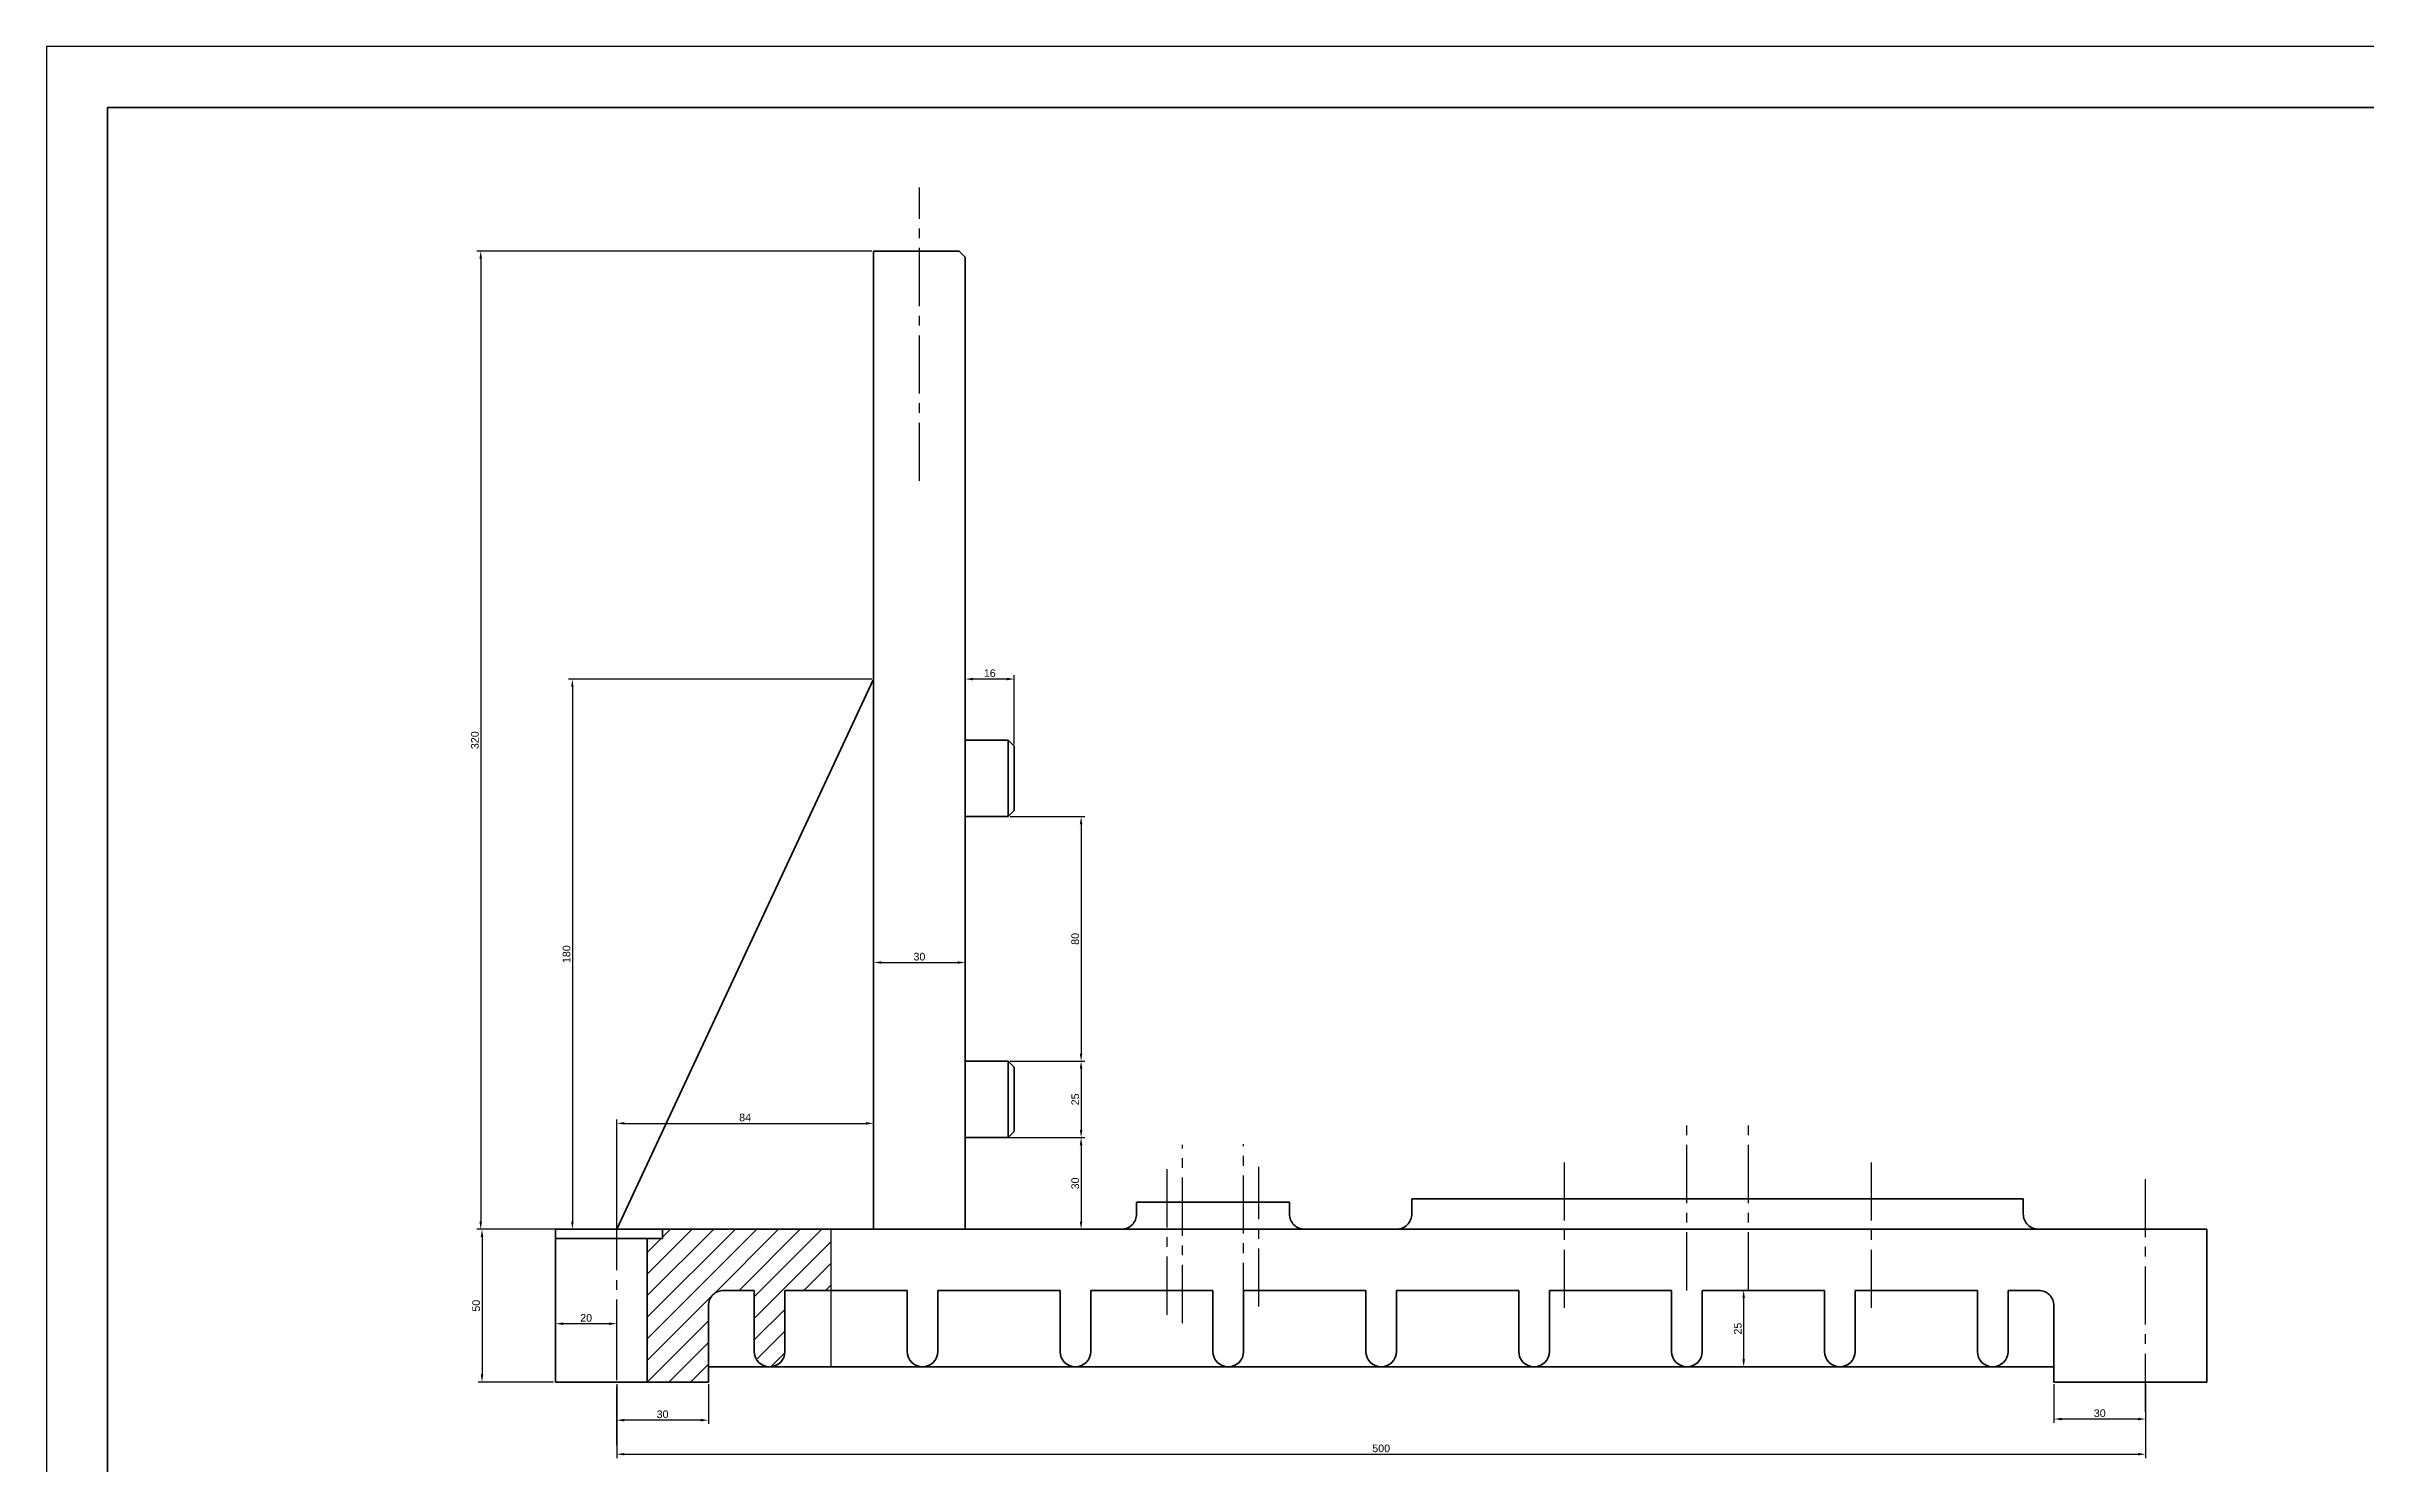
# Model space of a CAD drawing. Header units: millimetres. Extents: x 404 to 2877, y -584 to 1147.
# Drawn here: x 404 to 1162, y -207 to 257 of the extents above; entities that cross this region are included whole.
import ezdxf

# ---------------------------------------------------------------- set-up
doc = ezdxf.new("R2010")
doc.units = ezdxf.units.MM
doc.linetypes.add('CENTER2', pattern=[28.575, 19.05, -3.175, 3.175, -3.175])
for name, color, linetype in [('剖面线', 3, 'Continuous'), ('标注层', 3, 'Continuous'), ('点画线', 1, 'CENTER2'), ('细实线', 7, 'Continuous')]:
    doc.layers.add(name, color=color, linetype=linetype)
doc.layers.add('粗实线', color=50, linetype='Continuous', lineweight=35)
doc.layers.add('边框', color=7, linetype='Continuous', lineweight=35)
doc.styles.get("Standard").update_dxf_attribs({"font": 'arial.ttf'})
doc.dimstyles.new('ISO-25', dxfattribs={"dimtxt": 2.5, "dimasz": 2.5, "dimexe": 1.25, "dimexo": 0.625, "dimtad": 1, "dimtxsty": 'Standard', "dimcen": 2.5, "dimadec": 0, "dimazin": 0, "dimtfac": 1, "dimtmove": 0, "dimatfit": 3, "dimfxl": 1, "dimarcsym": 0})

# ---------------------------------------------------------------- blocks, each defined once
blk = doc.blocks.new('*D136')
at = {"layer": 'Defpoints', "color": 0, "transparency": 16777216}
for p in [(570.35, -161.14), (570.35, -180.25), (590.35, -180.25)]:
    blk.add_point(p, dxfattribs=at)
at = {"layer": '标注层', "color": 0, "lineweight": -2, "transparency": 16777216}
for p, q in [((570.35, -179.62), (570.35, -159.89)), ((587.85, -161.14), (572.85, -161.14)), ((590.35, -179.62), (590.35, -159.89))]:
    blk.add_line(p, q, dxfattribs=at)
at = {"layer": '标注层', "color": 0, "transparency": 16777216}
for points in [[(572.85, -160.73), (572.85, -161.56), (570.35, -161.14)], [(587.85, -160.73), (587.85, -161.56), (590.35, -161.14)]]:
    blk.add_solid(points, dxfattribs=at)
at = {"layer": '标注层', "color": 0, "transparency": 16777216, "insert": (580.35, -159.24), "char_height": 2.5, "attachment_point": 5}
blk.add_mtext('20', dxfattribs=at)
blk = doc.blocks.new('*D137')
at = {"layer": 'Defpoints', "color": 0, "transparency": 16777216}
for p in [(590.35, -180.25), (1090.35, -180.25), (1090.35, -203.84)]:
    blk.add_point(p, dxfattribs=at)
at = {"layer": '标注层', "color": 0, "lineweight": -2, "transparency": 16777216}
for p, q in [((590.35, -180.87), (590.35, -205.09)), ((1090.35, -180.87), (1090.35, -205.09)), ((592.85, -203.84), (1087.85, -203.84))]:
    blk.add_line(p, q, dxfattribs=at)
at = {"layer": '标注层', "color": 0, "transparency": 16777216}
for points in [[(592.85, -203.42), (592.85, -204.25), (590.35, -203.84)], [(1087.85, -203.42), (1087.85, -204.25), (1090.35, -203.84)]]:
    blk.add_solid(points, dxfattribs=at)
at = {"layer": '标注层', "color": 0, "transparency": 16777216, "insert": (840.35, -201.94), "char_height": 2.5, "attachment_point": 5}
blk.add_mtext('500', dxfattribs=at)
blk = doc.blocks.new('*D138')
at = {"layer": 'Defpoints', "color": 0, "transparency": 16777216}
for p in [(590.35, -180.25), (620.35, -180.25), (590.35, -192.7)]:
    blk.add_point(p, dxfattribs=at)
at = {"layer": '标注层', "color": 0, "lineweight": -2, "transparency": 16777216}
for p, q in [((590.35, -180.87), (590.35, -193.95)), ((620.35, -180.87), (620.35, -193.95)), ((617.85, -192.7), (592.85, -192.7))]:
    blk.add_line(p, q, dxfattribs=at)
at = {"layer": '标注层', "color": 0, "transparency": 16777216}
for points in [[(592.85, -192.28), (592.85, -193.11), (590.35, -192.7)], [(617.85, -192.28), (617.85, -193.11), (620.35, -192.7)]]:
    blk.add_solid(points, dxfattribs=at)
at = {"layer": '标注层', "color": 0, "transparency": 16777216, "insert": (605.35, -190.79), "char_height": 2.5, "attachment_point": 5}
blk.add_mtext('30', dxfattribs=at)
blk = doc.blocks.new('*D139')
at = {"layer": 'Defpoints', "color": 0, "transparency": 16777216}
for p in [(1060.35, -180.25), (1090.35, -180.25), (1060.35, -192.34)]:
    blk.add_point(p, dxfattribs=at)
at = {"layer": '标注层', "color": 0, "lineweight": -2, "transparency": 16777216}
for p, q in [((1060.35, -180.87), (1060.35, -193.59)), ((1090.35, -180.87), (1090.35, -193.59)), ((1087.85, -192.34), (1062.85, -192.34))]:
    blk.add_line(p, q, dxfattribs=at)
at = {"layer": '标注层', "color": 0, "transparency": 16777216}
for points in [[(1062.85, -191.92), (1062.85, -192.75), (1060.35, -192.34)], [(1087.85, -191.92), (1087.85, -192.75), (1090.35, -192.34)]]:
    blk.add_solid(points, dxfattribs=at)
at = {"layer": '标注层', "color": 0, "transparency": 16777216, "insert": (1075.35, -190.43), "char_height": 2.5, "attachment_point": 5}
blk.add_mtext('30', dxfattribs=at)
blk = doc.blocks.new('*D143')
at = {"layer": 'Defpoints', "color": 0, "transparency": 16777216}
for p in [(570.35, -130.25), (546.3, -180.25), (570.35, -180.25)]:
    blk.add_point(p, dxfattribs=at)
at = {"layer": '标注层', "color": 0, "lineweight": -2, "transparency": 16777216}
for p, q in [((569.73, -130.25), (545.05, -130.25)), ((546.3, -132.75), (546.3, -177.75)), ((569.73, -180.25), (545.05, -180.25))]:
    blk.add_line(p, q, dxfattribs=at)
at = {"layer": '标注层', "color": 0, "transparency": 16777216}
for points in [[(545.88, -132.75), (546.71, -132.75), (546.3, -130.25)], [(545.88, -177.75), (546.71, -177.75), (546.3, -180.25)]]:
    blk.add_solid(points, dxfattribs=at)
at = {"layer": '标注层', "color": 0, "transparency": 16777216, "insert": (544.39, -155.25), "char_height": 2.5, "attachment_point": 5, "rotation": 90}
blk.add_mtext('50', dxfattribs=at)
blk = doc.blocks.new('*D144')
at = {"layer": 'Defpoints', "color": 0, "transparency": 16777216}
for p in [(945.35, -150.25), (940.37, -175.25), (958.9, -175.25)]:
    blk.add_point(p, dxfattribs=at)
at = {"layer": '标注层', "color": 0, "lineweight": -2, "transparency": 16777216}
for p, q in [((945.98, -150.25), (960.15, -150.25)), ((958.9, -152.75), (958.9, -172.75)), ((941, -175.25), (960.15, -175.25))]:
    blk.add_line(p, q, dxfattribs=at)
at = {"layer": '标注层', "color": 0, "transparency": 16777216}
for points in [[(958.48, -152.75), (959.32, -152.75), (958.9, -150.25)], [(958.48, -172.75), (959.32, -172.75), (958.9, -175.25)]]:
    blk.add_solid(points, dxfattribs=at)
at = {"layer": '标注层', "color": 0, "transparency": 16777216, "insert": (957, -162.75), "char_height": 2.5, "attachment_point": 5, "rotation": 90}
blk.add_mtext('25', dxfattribs=at)
blk = doc.blocks.new('*D148')
at = {"layer": 'Defpoints', "color": 0, "transparency": 16777216}
for p in [(674.35, -95.6), (674.35, -127.75), (590.35, -130.25)]:
    blk.add_point(p, dxfattribs=at)
at = {"layer": '标注层', "color": 0, "lineweight": -2, "transparency": 16777216}
for p, q in [((590.35, -129.62), (590.35, -94.35)), ((592.85, -95.6), (671.85, -95.6)), ((674.35, -127.12), (674.35, -94.35))]:
    blk.add_line(p, q, dxfattribs=at)
at = {"layer": '标注层', "color": 0, "transparency": 16777216}
for points in [[(592.85, -95.18), (592.85, -96.02), (590.35, -95.6)], [(671.85, -95.18), (671.85, -96.02), (674.35, -95.6)]]:
    blk.add_solid(points, dxfattribs=at)
at = {"layer": '标注层', "color": 0, "transparency": 16777216, "insert": (632.35, -93.7), "char_height": 2.5, "attachment_point": 5}
blk.add_mtext('84', dxfattribs=at)
blk = doc.blocks.new('*D149')
at = {"layer": 'Defpoints', "color": 0, "transparency": 16777216}
for p in [(674.35, 49.75), (575.85, -130.25), (674.35, -130.25)]:
    blk.add_point(p, dxfattribs=at)
at = {"layer": '标注层', "color": 0, "lineweight": -2, "transparency": 16777216}
for p, q in [((673.73, 49.75), (574.6, 49.75)), ((575.85, 47.25), (575.85, -127.75)), ((673.73, -130.25), (574.6, -130.25))]:
    blk.add_line(p, q, dxfattribs=at)
at = {"layer": '标注层', "color": 0, "transparency": 16777216}
for points in [[(575.43, 47.25), (576.26, 47.25), (575.85, 49.75)], [(575.43, -127.75), (576.26, -127.75), (575.85, -130.25)]]:
    blk.add_solid(points, dxfattribs=at)
at = {"layer": '标注层', "color": 0, "transparency": 16777216, "insert": (573.95, -40.25), "char_height": 2.5, "attachment_point": 5, "rotation": 90}
blk.add_mtext('180', dxfattribs=at)
blk = doc.blocks.new('*D150')
at = {"layer": 'Defpoints', "color": 0, "transparency": 16777216}
for p in [(704.35, 49.75), (704.35, 29.75), (720.35, 27.75)]:
    blk.add_point(p, dxfattribs=at)
at = {"layer": '标注层', "color": 0, "lineweight": -2, "transparency": 16777216}
for p, q in [((704.35, 30.38), (704.35, 51)), ((717.85, 49.75), (706.85, 49.75)), ((720.35, 28.38), (720.35, 51))]:
    blk.add_line(p, q, dxfattribs=at)
at = {"layer": '标注层', "color": 0, "transparency": 16777216}
for points in [[(706.85, 50.17), (706.85, 49.34), (704.35, 49.75)], [(717.85, 50.17), (717.85, 49.34), (720.35, 49.75)]]:
    blk.add_solid(points, dxfattribs=at)
at = {"layer": '标注层', "color": 0, "transparency": 16777216, "insert": (712.35, 51.65), "char_height": 2.5, "attachment_point": 5}
blk.add_mtext('16', dxfattribs=at)
blk = doc.blocks.new('*D151')
at = {"layer": 'Defpoints', "color": 0, "transparency": 16777216}
for p in [(704.35, -100.25), (704.35, -130.25), (742.22, -130.25)]:
    blk.add_point(p, dxfattribs=at)
at = {"layer": '标注层', "color": 0, "lineweight": -2, "transparency": 16777216}
for p, q in [((704.98, -100.25), (743.47, -100.25)), ((742.22, -102.75), (742.22, -127.75)), ((704.98, -130.25), (743.47, -130.25))]:
    blk.add_line(p, q, dxfattribs=at)
at = {"layer": '标注层', "color": 0, "transparency": 16777216}
for points in [[(741.8, -102.75), (742.63, -102.75), (742.22, -100.25)], [(741.8, -127.75), (742.63, -127.75), (742.22, -130.25)]]:
    blk.add_solid(points, dxfattribs=at)
at = {"layer": '标注层', "color": 0, "transparency": 16777216, "insert": (740.31, -115.25), "char_height": 2.5, "attachment_point": 5, "rotation": 90}
blk.add_mtext('30', dxfattribs=at)
blk = doc.blocks.new('*D152')
at = {"layer": 'Defpoints', "color": 0, "transparency": 16777216}
for p in [(704.35, -42.97), (674.35, -94.35), (704.35, -94.35)]:
    blk.add_point(p, dxfattribs=at)
at = {"layer": '标注层', "color": 0, "lineweight": -2, "transparency": 16777216}
for p, q in [((674.35, -93.73), (674.35, -41.72)), ((676.85, -42.97), (701.85, -42.97)), ((704.35, -93.73), (704.35, -41.72))]:
    blk.add_line(p, q, dxfattribs=at)
at = {"layer": '标注层', "color": 0, "transparency": 16777216}
for points in [[(676.85, -42.56), (676.85, -43.39), (674.35, -42.97)], [(701.85, -42.56), (701.85, -43.39), (704.35, -42.97)]]:
    blk.add_solid(points, dxfattribs=at)
at = {"layer": '标注层', "color": 0, "transparency": 16777216, "insert": (689.35, -41.07), "char_height": 2.5, "attachment_point": 5}
blk.add_mtext('30', dxfattribs=at)
blk = doc.blocks.new('*D153')
at = {"layer": 'Defpoints', "color": 0, "transparency": 16777216}
for p in [(718.35, -75.25), (718.35, -100.25), (742.22, -100.25)]:
    blk.add_point(p, dxfattribs=at)
at = {"layer": '标注层', "color": 0, "lineweight": -2, "transparency": 16777216}
for p, q in [((718.98, -75.25), (743.47, -75.25)), ((742.22, -77.75), (742.22, -97.75)), ((718.98, -100.25), (743.47, -100.25))]:
    blk.add_line(p, q, dxfattribs=at)
at = {"layer": '标注层', "color": 0, "transparency": 16777216}
for points in [[(741.8, -77.75), (742.63, -77.75), (742.22, -75.25)], [(741.8, -97.75), (742.63, -97.75), (742.22, -100.25)]]:
    blk.add_solid(points, dxfattribs=at)
at = {"layer": '标注层', "color": 0, "transparency": 16777216, "insert": (740.31, -87.75), "char_height": 2.5, "attachment_point": 5, "rotation": 90}
blk.add_mtext('25', dxfattribs=at)
blk = doc.blocks.new('*D154')
at = {"layer": 'Defpoints', "color": 0, "transparency": 16777216}
for p in [(718.35, 4.75), (718.35, -75.25), (742.22, -75.25)]:
    blk.add_point(p, dxfattribs=at)
at = {"layer": '标注层', "color": 0, "lineweight": -2, "transparency": 16777216}
for p, q in [((718.98, 4.75), (743.47, 4.75)), ((742.22, 2.25), (742.22, -72.75)), ((718.98, -75.25), (743.47, -75.25))]:
    blk.add_line(p, q, dxfattribs=at)
at = {"layer": '标注层', "color": 0, "transparency": 16777216}
for points in [[(741.8, 2.25), (742.63, 2.25), (742.22, 4.75)], [(741.8, -72.75), (742.63, -72.75), (742.22, -75.25)]]:
    blk.add_solid(points, dxfattribs=at)
at = {"layer": '标注层', "color": 0, "transparency": 16777216, "insert": (740.31, -35.25), "char_height": 2.5, "attachment_point": 5, "rotation": 90}
blk.add_mtext('80', dxfattribs=at)
blk = doc.blocks.new('*D172')
at = {"layer": 'Defpoints', "color": 0, "transparency": 16777216}
for p in [(674.35, 189.75), (545.88, -130.25), (674.35, -130.25)]:
    blk.add_point(p, dxfattribs=at)
at = {"layer": '标注层', "color": 0, "lineweight": -2, "transparency": 16777216}
for p, q in [((673.73, 189.75), (544.63, 189.75)), ((545.88, 187.25), (545.88, -127.75)), ((673.73, -130.25), (544.63, -130.25))]:
    blk.add_line(p, q, dxfattribs=at)
at = {"layer": '标注层', "color": 0, "transparency": 16777216}
for points in [[(545.46, 187.25), (546.3, 187.25), (545.88, 189.75)], [(545.46, -127.75), (546.3, -127.75), (545.88, -130.25)]]:
    blk.add_solid(points, dxfattribs=at)
at = {"layer": '标注层', "color": 0, "transparency": 16777216, "insert": (543.98, 29.75), "char_height": 2.5, "attachment_point": 5, "rotation": 90}
blk.add_mtext('320', dxfattribs=at)

msp = doc.modelspace()

# ---------------------------------------------------------------- hatches: boundary and pattern name
at = {"layer": '剖面线'}
h = msp.add_hatch(dxfattribs=at)
h.set_pattern_fill('_USER', color=256, scale=5, angle=45, pattern_type=0)
h.set_pattern_definition([(45, (-1687.166, -205.0304), (-3.535534, 3.535534), [])])
edge = h.paths.add_edge_path()
edge.add_line((1350.713, 161.288), (1344.713, 164.752))
edge.add_line((1344.713, 164.752), (1344.713, 189.699))
edge.add_line((1344.713, 189.699), (1344.66, 189.752))
edge.add_line((1344.66, 189.752), (1306.713, 189.752))
edge.add_line((1306.713, 189.752), (1305.713, 188.752))
edge.add_line((1305.713, 188.752), (1305.713, 169.752))
edge.add_line((1305.713, 169.752), (1300.713, 166.865))
edge.add_line((1300.713, 166.865), (1300.713, 145.327))
edge.add_spline(control_points=[(1300.713, 145.327), (1302.101, 144.435), (1316.153, 135.789), (1343.595, 124.97), (1368.614, 133.959), (1380.713, 140.04)], knot_values=[64.3870567, 64.3870567, 64.3870567, 64.3870567, 68.9635013, 110.1661788, 149.2686645, 149.2686645, 149.2686645, 149.2686645], degree=3, periodic=0)
edge.add_line((1380.713, 140.04), (1380.713, 187.752))
edge.add_line((1380.713, 187.752), (1380.713, 189.752))
edge.add_line((1380.713, 189.752), (1356.766, 189.752))
edge.add_line((1356.766, 189.752), (1356.713, 189.699))
edge.add_line((1356.713, 189.699), (1356.713, 164.752))
edge.add_line((1356.713, 164.752), (1350.713, 161.288))
edge = h.paths.add_edge_path()
edge.add_line((1300.713, 166.865), (1295.713, 169.752))
edge.add_line((1295.713, 169.752), (1295.713, 188.752))
edge.add_line((1295.713, 188.752), (1294.713, 189.752))
edge.add_line((1294.713, 189.752), (1273.418, 189.752))
edge.add_spline(control_points=[(1273.418, 189.752), (1273.38, 189.083), (1273.351, 188.416), (1273.33, 187.752)], knot_values=[9.7339175, 9.7339175, 9.7339175, 9.7339175, 11.7068676, 11.7068676, 11.7068676, 11.7068676], degree=3, periodic=0)
edge.add_spline(control_points=[(1273.33, 187.752), (1273.203, 183.679), (1274.155, 166.412), (1288.407, 153.241), (1300.713, 145.327)], knot_values=[11.7068676, 11.7068676, 11.7068676, 11.7068676, 23.809691, 64.3870567, 64.3870567, 64.3870567, 64.3870567], degree=3, periodic=0)
edge.add_line((1300.713, 145.327), (1300.713, 166.865))
h.paths.add_polyline_path([(660.353, -130.248), (605.353, -130.248), (605.353, -133.248), (600.353, -133.248), (600.353, -180.248), (620.353, -180.248), (620.353, -155.248, -0.4142136), (625.353, -150.248), (635.353, -150.248), (635.353, -170.248, 1), (645.353, -170.248), (645.353, -150.248), (660.353, -150.248)])
h.paths.add_polyline_path([(1225.713, -130.248), (1180.713, -130.248), (1170.713, -130.248), (1170.713, -150.248), (1220.713, -150.248), (1220.713, -170.248, 0.4142136), (1225.713, -175.248)])
h.paths.add_polyline_path([(1235.713, -130.248), (1225.713, -130.248), (1225.713, -175.248, 0.4142136), (1230.713, -170.248), (1230.713, -150.248), (1235.713, -150.248)])
h.paths.add_polyline_path([(1245.713, -130.248), (1235.713, -130.248), (1235.713, -150.248), (1245.713, -150.248)])
h.paths.add_polyline_path([(1250.713, -130.248), (1245.713, -130.248), (1245.713, -150.248), (1250.713, -150.248)])
h.paths.add_polyline_path([(1270.713, -130.248), (1265.713, -130.248), (1250.713, -130.248), (1250.713, -150.248), (1270.713, -150.248)])

# ---------------------------------------------------------------- linework, layer by layer
msp.add_lwpolyline([(403.835, -584.263), (1592.835, -584.263), (1592.835, 256.737), (403.835, 256.737)], close=True)
at = {"layer": '点画线'}
for p, q in [((689.353, 114.576), (689.353, 210.568)), ((940.353, -150.248), (940.353, -95.579)), ((960.449, -150.248), (960.449, -95.579)), ((775.353, -160.967), (775.353, -102.615)), ((795.353, -160.248), (795.353, -102.388)), ((590.353, -200.831), (590.353, -108.069)), ((770.353, -158.213), (770.353, -108.748)), ((800.353, -155.559), (800.353, -109.859)), ((900.353, -155.978), (900.353, -107.112)), ((1000.736, -155.978), (1000.736, -107.719)), ((1090.353, -190.006), (1090.353, -111.67))]:
    msp.add_line(p, q, dxfattribs=at)
at = {"layer": '粗实线'}
for p, q in [((674.353, 189.752), (702.353, 189.752)), ((674.353, -125.248), (674.353, 189.752)), ((704.353, -125.248), (704.353, 187.752)), ((674.353, 49.752), (590.353, -130.248)), ((718.353, 4.752), (718.353, 29.752)), ((720.353, 6.752), (720.353, 27.752)), ((718.353, -100.248), (718.353, -75.248)), ((720.353, -98.248), (720.353, -77.248)), ((1050.353, -120.248), (850.353, -120.248)), ((810.353, -121.388), (760.353, -121.388)), ((570.353, -130.248), (590.353, -130.248)), ((570.353, -133.248), (570.353, -180.248)), ((570.353, -133.248), (590.353, -133.248)), ((600.353, -180.248), (600.353, -133.248)), ((605.353, -130.248), (660.353, -130.248)), ((1100.353, -130.248), (660.353, -130.248)), ((1110.353, -130.248), (1110.353, -180.248)), ((635.353, -170.248), (635.353, -150.248)), ((645.353, -150.248), (645.353, -170.248)), ((660.353, -150.248), (685.353, -150.248)), ((685.353, -170.248), (685.353, -150.248)), ((695.353, -150.248), (695.353, -170.248)), ((695.353, -150.248), (735.353, -150.248)), ((735.353, -170.248), (735.353, -150.248)), ((745.353, -150.248), (745.353, -170.248)), ((745.353, -150.248), (785.353, -150.248)), ((785.353, -170.248), (785.353, -150.248)), ((795.353, -150.248), (795.353, -170.248)), ((795.353, -150.248), (835.353, -150.248)), ((835.353, -170.248), (835.353, -150.248)), ((845.353, -150.248), (845.353, -170.248)), ((845.353, -150.248), (885.353, -150.248)), ((885.353, -170.248), (885.353, -150.248)), ((895.353, -150.248), (895.353, -170.248)), ((895.353, -150.248), (935.353, -150.248)), ((935.353, -170.248), (935.353, -150.248)), ((945.353, -150.248), (945.353, -170.248)), ((945.353, -150.248), (985.353, -150.248)), ((985.353, -170.248), (985.353, -150.248)), ((995.353, -150.248), (995.353, -170.248)), ((995.353, -150.248), (1035.353, -150.248)), ((1035.353, -170.248), (1035.353, -150.248)), ((1045.353, -150.248), (1045.353, -170.248)), ((620.353, -155.248), (620.353, -180.248)), ((620.864, -153.047), (620.864, -153.047)), ((1060.353, -180.248), (1060.353, -155.248)), ((570.353, -180.248), (590.353, -180.248)), ((620.353, -180.248), (600.353, -180.248)), ((690.333, -175.248), (660.353, -175.248)), ((740.333, -175.248), (690.373, -175.248)), ((790.333, -175.248), (740.373, -175.248)), ((840.333, -175.248), (790.373, -175.248)), ((890.333, -175.248), (840.373, -175.248)), ((940.333, -175.248), (890.373, -175.248)), ((990.333, -175.248), (940.373, -175.248)), ((1040.333, -175.248), (990.373, -175.248)), ((1100.353, -180.248), (1060.353, -180.248))]:
    msp.add_line(p, q, dxfattribs=at)
at = {"layer": '粗实线', "ltscale": 0.070711}
for p, q in [((702.353, 189.752), (704.353, 187.752)), ((720.353, 27.752), (718.353, 29.752)), ((720.353, 6.752), (718.353, 4.752)), ((720.353, -77.248), (718.353, -75.248)), ((720.353, -98.248), (718.353, -100.248))]:
    msp.add_line(p, q, dxfattribs=at)
at = {"layer": '粗实线', "ltscale": 0.35}
for p, q in [((718.353, 29.752), (704.353, 29.752)), ((718.353, 4.752), (704.353, 4.752)), ((718.353, -75.248), (704.353, -75.248)), ((718.353, -100.248), (704.353, -100.248))]:
    msp.add_line(p, q, dxfattribs=at)
at = {"layer": '粗实线', "ltscale": 0.125}
for p, q in [((850.353, -125.248), (850.353, -120.248)), ((1050.353, -125.248), (1050.353, -120.248)), ((674.353, -130.248), (674.353, -125.248)), ((704.353, -125.248), (704.353, -130.248)), ((605.353, -133.248), (600.353, -133.248))]:
    msp.add_line(p, q, dxfattribs=at)
at = {"layer": '粗实线', "ltscale": 0.09651}
for p, q in [((760.353, -125.248), (760.353, -121.388)), ((810.353, -125.248), (810.353, -121.388))]:
    msp.add_line(p, q, dxfattribs=at)
at = {"layer": '粗实线', "ltscale": 0.075}
for p, q in [((570.353, -130.248), (570.353, -133.248)), ((605.353, -133.248), (605.353, -130.248))]:
    msp.add_line(p, q, dxfattribs=at)
at = {"layer": '粗实线', "ltscale": 0.375}
for p, q in [((605.353, -130.248), (590.353, -130.248)), ((645.353, -150.248), (660.353, -150.248))]:
    msp.add_line(p, q, dxfattribs=at)
at = {"layer": '粗实线', "ltscale": 0.25}
for p, q in [((600.353, -133.248), (590.353, -133.248)), ((1110.353, -130.248), (1100.353, -130.248)), ((625.353, -150.248), (635.353, -150.248)), ((1045.353, -150.248), (1055.353, -150.248)), ((600.353, -180.248), (590.353, -180.248)), ((1110.353, -180.248), (1100.353, -180.248))]:
    msp.add_line(p, q, dxfattribs=at)
at = {"layer": '粗实线', "ltscale": 0.499663}
for p, q in [((640.34, -175.248), (620.353, -175.248)), ((660.353, -175.248), (640.367, -175.248))]:
    msp.add_line(p, q, dxfattribs=at)
at = {"layer": '粗实线', "ltscale": 0.4995}
msp.add_line((1060.353, -175.248), (1040.373, -175.248), dxfattribs=at)
at = {"layer": '粗实线'}
for centre, start, end in [((755.353, -125.248), 269.999997, 0), ((815.353, -125.248), 179.999995, 269.999997), ((845.353, -125.248), 269.999997, 0), ((1055.353, -125.248), 179.999995, 269.999997), ((625.353, -155.248), 90.000003, 180.000005), ((1055.353, -155.248), 0, 90.000003), ((640.353, -170.248), 180.000005, 0), ((690.353, -170.248), 180.000005, 0), ((740.353, -170.248), 180.000005, 0), ((790.353, -170.248), 180.000005, 0), ((840.353, -170.248), 180.000005, 0), ((890.353, -170.248), 180.000005, 0), ((940.353, -170.248), 180.000005, 0), ((990.353, -170.248), 180.000005, 0), ((1040.353, -170.248), 180.000005, 0)]:
    msp.add_arc(centre, 5, start, end, dxfattribs=at)
at = {"layer": '细实线'}
for p, q in [((660.353, -130.248), (660.353, -150.248)), ((660.353, -150.248), (660.353, -175.248))]:
    msp.add_line(p, q, dxfattribs=at)
at = {"layer": '边框', "linetype": 'Continuous', "lineweight": 35}
for p, q in [((1572.835, 236.737), (423.835, 236.737)), ((423.835, 236.737), (423.835, -564.263))]:
    msp.add_line(p, q, dxfattribs=at)

# ---------------------------------------------------------------- dimensions: what is measured, and where the dimension line sits
at = {"layer": '标注层'}
for base, p1, p2, picture, middle in [((545.878, -130.248), (674.353, 189.752), (674.353, -130.248), '*D172', (543.976, 29.752)), ((575.848, -130.248), (674.353, 49.752), (674.353, -130.248), '*D149', (573.947, -40.248)), ((742.215, -75.248), (718.353, 4.752), (718.353, -75.248), '*D154', (740.314, -35.248)), ((742.215, -100.248), (718.353, -75.248), (718.353, -100.248), '*D153', (740.314, -87.748)), ((742.215, -130.248), (704.353, -100.248), (704.353, -130.248), '*D151', (740.313, -115.248)), ((546.295, -180.248), (570.353, -130.248), (570.353, -180.248), '*D143', (544.394, -155.248)), ((958.901, -175.248), (945.353, -150.248), (940.373, -175.248), '*D144', (957, -162.748))]:
    dim = msp.add_linear_dim(base=base, p1=p1, p2=p2, angle=90, dimstyle='ISO-25', dxfattribs=at)
    dim.commit()
    dim.dimension.update_dxf_attribs({"geometry": picture, "text_midpoint": middle})
for base, p1, p2, picture, middle in [((704.353, 49.752), (720.353, 27.752), (704.353, 29.752), '*D150', (712.353, 51.653)), ((704.353, -42.973), (674.353, -94.35), (704.353, -94.35), '*D152', (689.353, -41.071)), ((674.353, -95.6), (590.353, -130.248), (674.353, -127.748), '*D148', (632.353, -93.699)), ((570.353, -161.142), (590.353, -180.248), (570.353, -180.248), '*D136', (580.353, -159.241)), ((1090.353, -203.838), (590.353, -180.248), (1090.353, -180.248), '*D137', (840.353, -201.937)), ((590.353, -192.696), (620.353, -180.248), (590.353, -180.248), '*D138', (605.353, -190.794)), ((1060.353, -192.336), (1090.353, -180.248), (1060.353, -180.248), '*D139', (1075.353, -190.434))]:
    dim = msp.add_linear_dim(base=base, p1=p1, p2=p2, dimstyle='ISO-25', dxfattribs=at)
    dim.commit()
    dim.dimension.update_dxf_attribs({"geometry": picture, "text_midpoint": middle})

doc.saveas('drawing.dxf')
